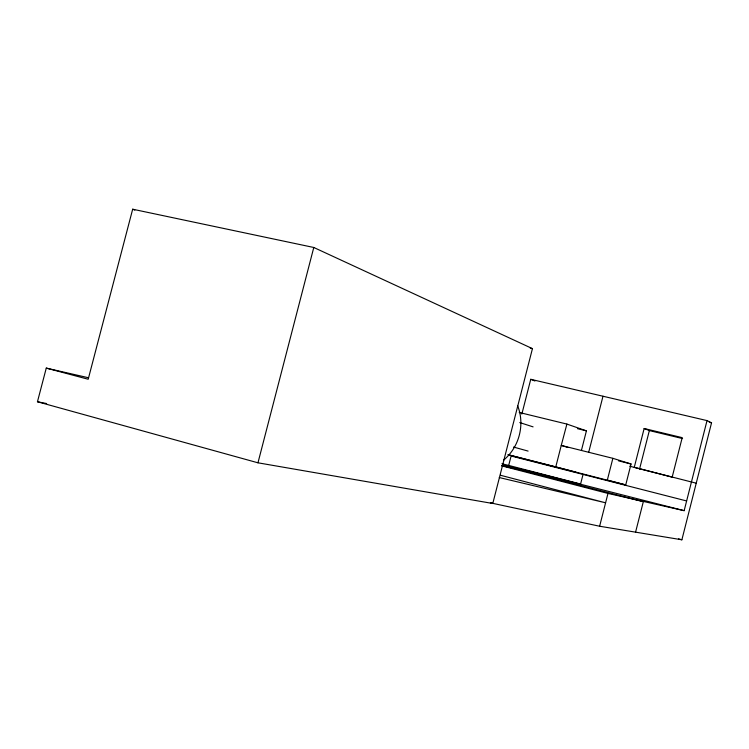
<?xml version="1.0" encoding="UTF-8"?>
<svg xmlns="http://www.w3.org/2000/svg" width="749" height="749" viewBox="0 0 749 749"><rect width="100%" height="100%" fill="white"/><g stroke="black" fill="none" stroke-linecap="round" stroke-linejoin="round"><path stroke-width="1.12" d="M612.869 458.322L607.327 480.081L625.733 484.912L631.061 463.987L612.869 458.322L561.254 445.43L555.777 466.88L575.878 472.151M490.38 502.841L599.621 526.238L607.982 493.432L684.165 510.668L707.019 420.601L530.751 379.303L521.847 414.075M672.237 476.879L682.208 437.641L644.149 428.503L634.263 467.357L672.742 477.3M639.58 468.977L649.346 430.581L644.149 428.503M635.573 532.155L643.307 501.746L502.504 465.241L528.635 470.999L684.165 510.668M599.621 526.238L681.88 539.786L711.55 422.801L707.019 420.601M492.786 503.497L532.445 348.631L313.784 247.479L132.676 209.214L88.195 379.247L46.269 368.105L37.45 401.754L257.965 462.807L492.786 503.497L491.185 503.056M501.924 463.771L508.693 465.419L511.108 456.001L686.627 500.959M581.43 450.411L586.42 430.853L566.899 424.074L519.207 412.456M588.677 452.34L602.992 396.23M583.05 474.426L580.587 484.032L508.693 465.419M257.965 462.807L313.784 247.479M566.899 424.074L561.254 445.43L567.892 447.453M37.45 401.754L46.616 403.542M556.994 478.339L501.643 465.578M530.255 348.135L532.445 348.631M46.269 368.105L88.316 377.721M709.284 422.277L711.55 422.801M499.265 477.544L605.595 502.804L500.491 475.259M649.346 430.581L682.582 438.568M577.451 428.662L586.42 430.853M618.58 460.86L631.061 463.987M629.731 466.215L696.233 483.199M508.337 454.774L555.777 466.88M625.733 484.912L507.925 454.718M501.699 465.85L607.982 493.432M678.5 538.877L681.88 539.786M513.514 447.05L528.101 451.095M519.778 422.576L533.091 426.874M530.751 379.303L534.955 381.016M132.676 209.214L134.829 210.113M517.578 405.593A45.642 42.3 -73.4 0 1 503.525 460.214"/></g></svg>
